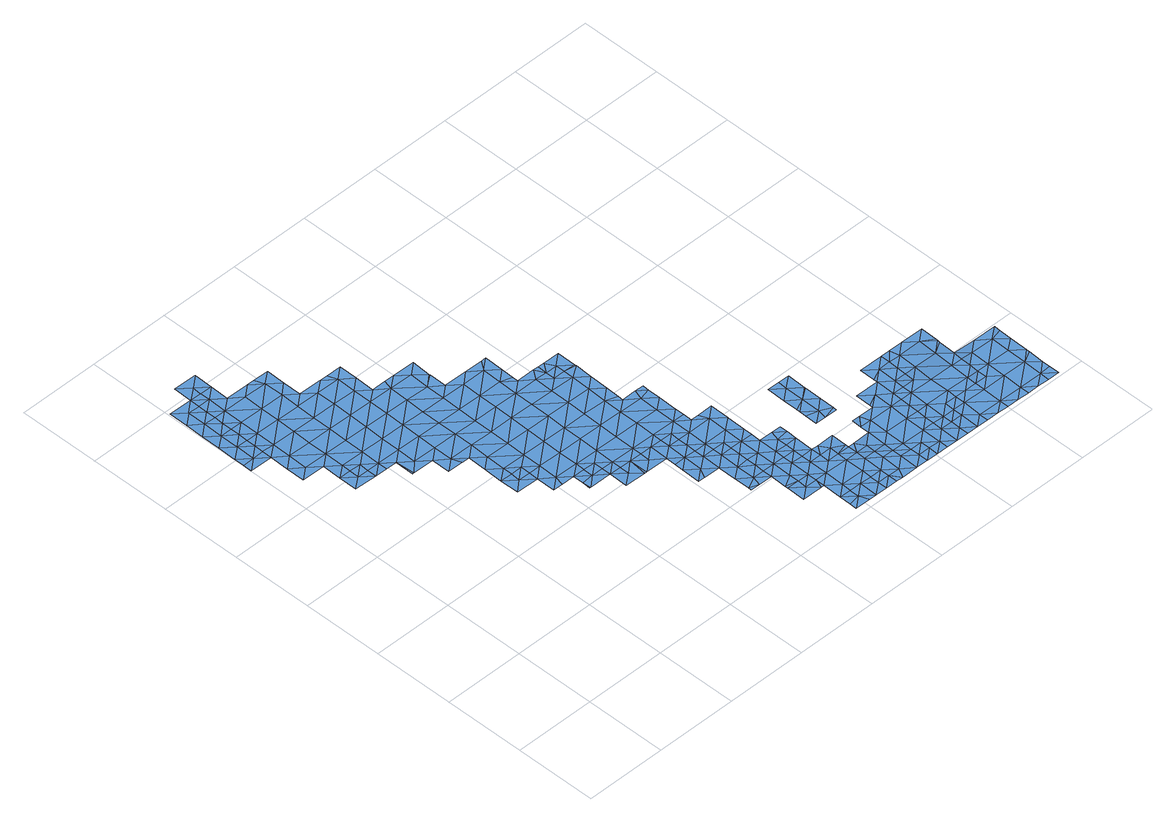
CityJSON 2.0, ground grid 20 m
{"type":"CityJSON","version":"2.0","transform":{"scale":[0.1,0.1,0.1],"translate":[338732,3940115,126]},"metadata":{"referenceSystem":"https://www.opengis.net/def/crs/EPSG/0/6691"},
"CityObjects":{
"waterbody1":{"type":"WaterBody","attributes":{"name":"2","class":"1140","function":"1","WaterBodyRiverFloodingRiskAttribute.description":"1","WaterBodyRiverFloodingRiskAttribute.rankOrg":"2","WaterBodyRiverFloodingRiskAttribute.adminType":"2","WaterBodyRiverFloodingRiskAttribute.scale":"L1"},"geometry":[{"type":"MultiSurface","lod":"1","boundaries":[[[0,1,2]],[[3,2,1]],[[4,5,0]],[[4,0,2]],[[4,6,5]],[[7,5,6]],[[8,7,6]],[[9,4,2]],[[10,3,11]],[[3,9,2]],[[12,10,11]],[[13,14,15]],[[13,8,6]],[[15,8,13]],[[10,9,3]],[[16,6,4]],[[17,18,19]],[[17,14,13]],[[19,14,17]],[[12,20,10]],[[21,13,6]],[[4,9,22]],[[23,24,25]],[[24,18,17]],[[23,18,24]],[[26,9,10]],[[16,4,22]],[[27,28,25]],[[29,17,13]],[[30,31,20]],[[26,10,20]],[[30,32,31]],[[27,25,24]],[[32,33,31]],[[21,6,16]],[[21,29,13]],[[34,28,27]],[[29,24,17]],[[35,22,9]],[[26,36,9]],[[26,20,31]],[[37,34,27]],[[33,38,31]],[[36,35,9]],[[24,39,27]],[[22,35,16]],[[38,40,41]],[[42,37,27]],[[39,42,27]],[[43,21,16]],[[44,38,41]],[[24,45,39]],[[46,31,38]],[[35,43,16]],[[24,29,45]],[[47,29,21]],[[41,48,44]],[[26,31,49]],[[46,38,44]],[[49,50,26]],[[51,47,21]],[[31,46,49]],[[52,39,45]],[[36,26,50]],[[36,53,35]],[[21,43,51]],[[29,54,45]],[[48,55,44]],[[50,53,36]],[[56,57,48]],[[44,58,46]],[[35,59,43]],[[54,52,45]],[[55,58,44]],[[57,56,60]],[[53,59,35]],[[57,55,48]],[[61,51,43]],[[29,47,54]],[[62,47,51]],[[63,64,65]],[[66,57,60]],[[49,46,67]],[[52,54,68]],[[61,62,51]],[[65,69,63]],[[66,70,57]],[[63,71,64]],[[72,55,57]],[[61,43,59]],[[46,58,67]],[[73,47,62]],[[54,47,73]],[[50,49,74]],[[66,64,71]],[[50,75,53]],[[69,76,63]],[[72,58,55]],[[74,49,67]],[[73,77,54]],[[74,75,50]],[[68,54,77]],[[78,79,80]],[[70,66,71]],[[79,81,80]],[[53,82,59]],[[72,57,70]],[[75,82,53]],[[83,76,84]],[[85,62,61]],[[58,86,67]],[[83,78,80]],[[84,78,83]],[[59,87,61]],[[71,63,88]],[[63,76,88]],[[80,81,89]],[[82,87,59]],[[86,58,72]],[[87,85,61]],[[76,83,88]],[[89,90,80]],[[70,71,91]],[[92,83,80]],[[91,71,88]],[[70,93,72]],[[94,67,86]],[[95,75,74]],[[74,67,96]],[[90,92,80]],[[97,82,75]],[[98,86,72]],[[99,88,83]],[[96,67,94]],[[87,100,85]],[[70,91,93]],[[93,98,72]],[[95,97,75]],[[90,89,101]],[[95,74,96]],[[102,82,97]],[[87,82,102]],[[101,103,90]],[[102,104,87]],[[94,86,105]],[[83,92,99]],[[106,96,94]],[[100,87,104]],[[105,86,98]],[[91,88,107]],[[95,108,97]],[[109,92,90]],[[88,99,107]],[[110,98,93]],[[111,112,103]],[[111,113,112]],[[96,114,95]],[[93,91,115]],[[94,105,106]],[[112,113,116]],[[117,108,95]],[[118,109,90]],[[90,103,118]],[[115,91,107]],[[115,110,93]],[[92,119,99]],[[114,96,106]],[[98,120,105]],[[103,112,118]],[[114,121,95]],[[116,122,112]],[[110,120,98]],[[95,121,117]],[[123,115,107]],[[112,124,118]],[[92,109,119]],[[114,106,125]],[[107,99,123]],[[106,105,126]],[[121,127,117]],[[112,122,124]],[[123,99,119]],[[114,128,121]],[[126,105,120]],[[129,114,125]],[[118,130,109]],[[125,106,126]],[[115,131,110]],[[124,122,132]],[[114,129,128]],[[133,118,124]],[[109,130,119]],[[134,115,123]],[[110,131,120]],[[121,128,127]],[[132,135,124]],[[118,133,130]],[[136,125,126]],[[137,123,119]],[[115,134,131]],[[131,138,120]],[[120,139,126]],[[140,137,119]],[[141,133,124]],[[138,139,120]],[[119,130,140]],[[124,135,142]],[[134,123,137]],[[134,143,131]],[[136,126,139]],[[142,135,144]],[[145,138,131]],[[141,124,142]],[[141,146,133]],[[143,134,137]],[[130,133,146]],[[147,145,131]],[[143,147,131]],[[144,148,142]],[[149,150,151]],[[152,138,145]],[[153,137,140]],[[154,155,156]],[[157,149,158]],[[154,159,155]],[[136,139,160]],[[139,138,161]],[[140,130,162]],[[158,149,151]],[[138,152,161]],[[159,163,155]],[[158,164,157]],[[161,165,139]],[[164,166,167]],[[155,168,156]],[[168,148,169]],[[130,146,162]],[[167,157,164]],[[170,142,148]],[[169,156,168]],[[137,171,143]],[[151,172,158]],[[160,139,165]],[[173,174,175]],[[163,176,155]],[[177,173,175]],[[141,142,170]],[[164,178,166]],[[143,179,147]],[[180,178,181]],[[140,162,153]],[[180,166,178]],[[145,147,182]],[[170,183,141]],[[170,148,168]],[[184,158,172]],[[179,185,147]],[[173,186,174]],[[185,182,147]],[[146,187,162]],[[164,158,184]],[[176,188,155]],[[146,141,183]],[[178,189,181]],[[143,171,179]],[[190,174,186]],[[184,191,164]],[[137,153,171]],[[192,181,189]],[[172,190,186]],[[177,193,173]],[[191,194,164]],[[187,195,162]],[[176,192,189]],[[195,196,162]],[[162,196,153]],[[178,164,194]],[[146,197,187]],[[189,188,176]],[[182,185,198]],[[170,168,199]],[[197,146,183]],[[200,172,186]],[[201,199,168]],[[168,155,201]],[[184,172,200]],[[178,202,189]],[[203,179,171]],[[204,186,173]],[[201,155,188]],[[205,170,199]],[[153,206,171]],[[207,173,193]],[[178,194,202]],[[208,184,200]],[[183,170,209]],[[206,153,196]],[[209,170,205]],[[210,187,197]],[[201,211,199]],[[183,212,197]],[[200,186,213]],[[189,202,214]],[[215,207,193]],[[188,189,216]],[[212,183,209]],[[203,171,217]],[[189,214,216]],[[171,206,217]],[[202,194,218]],[[219,220,200]],[[204,173,207]],[[219,200,213]],[[194,221,218]],[[188,222,201]],[[208,200,220]],[[197,223,210]],[[203,217,224]],[[225,188,216]],[[213,186,204]],[[223,197,212]],[[226,211,201]],[[227,202,218]],[[222,188,225]],[[215,228,207]],[[222,226,201]],[[221,229,218]],[[210,223,230]],[[231,213,204]],[[232,233,234]],[[229,235,218]],[[207,236,204]],[[236,207,228]],[[227,218,235]],[[237,231,204]],[[233,238,228]],[[233,232,238]],[[227,235,239]],[[204,236,237]],[[228,240,236]],[[240,228,238]],[[231,237,241]],[[232,242,238]],[[243,236,240]],[[240,238,244]],[[238,242,244]],[[245,243,240]],[[245,240,244]],[[243,245,246]],[[244,242,247]],[[242,248,247]],[[249,244,247]],[[248,250,247]],[[251,250,248]],[[250,252,247]],[[249,247,252]]]}]},
"waterbody2":{"type":"WaterBody","attributes":{"name":"2","class":"1140","function":"1","WaterBodyRiverFloodingRiskAttribute.description":"1","WaterBodyRiverFloodingRiskAttribute.rankOrg":"1","WaterBodyRiverFloodingRiskAttribute.adminType":"2","WaterBodyRiverFloodingRiskAttribute.scale":"L1"},"geometry":[{"type":"MultiSurface","lod":"1","boundaries":[[[15,253,8]],[[19,18,254]],[[18,255,254]],[[255,256,254]],[[254,256,257]],[[23,25,255]],[[28,34,258]],[[28,258,25]],[[259,253,257]],[[259,260,253]],[[261,260,259]],[[34,262,258]],[[15,14,253]],[[14,254,253]],[[261,263,260]],[[7,8,260]],[[260,5,7]],[[262,264,258]],[[255,264,256]],[[23,255,18]],[[5,260,263]],[[253,260,8]],[[257,253,254]],[[19,254,14]],[[255,25,258]],[[255,258,264]]]}]},
"waterbody3":{"type":"WaterBody","attributes":{"name":"2","class":"1140","function":"1","WaterBodyRiverFloodingRiskAttribute.description":"1","WaterBodyRiverFloodingRiskAttribute.rankOrg":"1","WaterBodyRiverFloodingRiskAttribute.adminType":"2","WaterBodyRiverFloodingRiskAttribute.scale":"L1"},"geometry":[{"type":"MultiSurface","lod":"1","boundaries":[[[20,265,30]],[[265,32,30]],[[12,11,265]],[[265,266,32]],[[11,266,265]],[[20,12,265]]]}]},
"waterbody4":{"type":"WaterBody","attributes":{"name":"2","class":"1140","function":"1","WaterBodyRiverFloodingRiskAttribute.description":"1","WaterBodyRiverFloodingRiskAttribute.rankOrg":"1","WaterBodyRiverFloodingRiskAttribute.adminType":"2","WaterBodyRiverFloodingRiskAttribute.scale":"L1"},"geometry":[{"type":"MultiSurface","lod":"1","boundaries":[[[267,268,269]],[[42,267,269]],[[37,42,269]],[[268,34,269]],[[269,34,37]]]}]},
"waterbody5":{"type":"WaterBody","attributes":{"name":"2","class":"1140","function":"1","WaterBodyRiverFloodingRiskAttribute.description":"1","WaterBodyRiverFloodingRiskAttribute.rankOrg":"1","WaterBodyRiverFloodingRiskAttribute.adminType":"2","WaterBodyRiverFloodingRiskAttribute.scale":"L1"},"geometry":[{"type":"MultiSurface","lod":"1","boundaries":[[[270,84,76]],[[78,84,270]],[[271,78,270]],[[76,69,270]],[[69,65,270]],[[270,65,271]]]}]},
"waterbody6":{"type":"WaterBody","attributes":{"name":"2","class":"1140","function":"1","WaterBodyRiverFloodingRiskAttribute.description":"1","WaterBodyRiverFloodingRiskAttribute.rankOrg":"1","WaterBodyRiverFloodingRiskAttribute.adminType":"2","WaterBodyRiverFloodingRiskAttribute.scale":"L1"},"geometry":[{"type":"MultiSurface","lod":"1","boundaries":[[[101,272,103]],[[103,272,111]],[[273,272,274]],[[89,274,272]],[[101,89,272]],[[273,113,272]],[[273,274,275]],[[111,272,113]]]}]},
"waterbody7":{"type":"WaterBody","attributes":{"name":"2","class":"1140","function":"1","WaterBodyRiverFloodingRiskAttribute.description":"1","WaterBodyRiverFloodingRiskAttribute.rankOrg":"1","WaterBodyRiverFloodingRiskAttribute.adminType":"2","WaterBodyRiverFloodingRiskAttribute.scale":"L1"},"geometry":[{"type":"MultiSurface","lod":"1","boundaries":[[[132,122,276]],[[277,276,122]],[[277,278,276]],[[279,280,278]],[[281,280,279]],[[282,280,281]],[[282,159,280]],[[282,283,159]],[[282,284,283]],[[284,282,285]],[[282,281,285]],[[286,287,288]],[[287,122,288]],[[116,288,122]],[[113,288,116]],[[289,290,291]],[[290,292,293]],[[280,156,294]],[[180,181,295]],[[166,291,167]],[[113,286,288]],[[291,157,167]],[[291,293,157]],[[291,290,293]],[[283,296,159]],[[159,154,280]],[[278,280,294]],[[278,135,276]],[[132,276,135]],[[144,135,294]],[[135,278,294]],[[148,144,294]],[[169,148,294]],[[156,169,294]],[[163,159,296]],[[163,296,176]],[[192,176,296]],[[166,180,295]],[[166,295,291]],[[295,289,291]],[[289,295,283]],[[283,295,296]],[[295,181,296]],[[277,122,287]],[[181,192,296]],[[154,156,280]]]}]},
"waterbody8":{"type":"WaterBody","attributes":{"name":"2","class":"1140","function":"1","WaterBodyRiverFloodingRiskAttribute.description":"1","WaterBodyRiverFloodingRiskAttribute.rankOrg":"1","WaterBodyRiverFloodingRiskAttribute.adminType":"2","WaterBodyRiverFloodingRiskAttribute.scale":"L1"},"geometry":[{"type":"MultiSurface","lod":"1","boundaries":[[[151,150,297]],[[150,298,297]],[[172,297,190]],[[190,297,299]],[[298,299,297]],[[172,151,297]],[[190,299,174]]]}]},
"waterbody9":{"type":"WaterBody","attributes":{"name":"2","class":"1140","function":"1","WaterBodyRiverFloodingRiskAttribute.description":"1","WaterBodyRiverFloodingRiskAttribute.rankOrg":"1","WaterBodyRiverFloodingRiskAttribute.adminType":"2","WaterBodyRiverFloodingRiskAttribute.scale":"L1"},"geometry":[{"type":"MultiSurface","lod":"1","boundaries":[[[300,175,301]],[[193,177,300]],[[300,301,302]],[[177,175,300]],[[233,303,234]],[[304,303,233]],[[228,304,233]],[[228,215,304]],[[215,193,304]],[[304,305,303]],[[306,300,302]],[[305,300,306]],[[193,300,305]],[[304,193,305]]]}]},
"waterbody10":{"type":"WaterBody","attributes":{"name":"2","class":"1140","function":"1","WaterBodyRiverFloodingRiskAttribute.description":"1","WaterBodyRiverFloodingRiskAttribute.rankOrg":"1","WaterBodyRiverFloodingRiskAttribute.adminType":"2","WaterBodyRiverFloodingRiskAttribute.scale":"L1"},"geometry":[{"type":"MultiSurface","lod":"1","boundaries":[[[203,307,179]],[[308,307,224]],[[185,309,198]],[[185,307,309]],[[203,224,307]],[[185,179,307]],[[309,307,308]]]}]},
"waterbody11":{"type":"WaterBody","attributes":{"name":"2","class":"1140","function":"1","WaterBodyRiverFloodingRiskAttribute.description":"1","WaterBodyRiverFloodingRiskAttribute.rankOrg":"1","WaterBodyRiverFloodingRiskAttribute.adminType":"2","WaterBodyRiverFloodingRiskAttribute.scale":"L1"},"geometry":[{"type":"MultiSurface","lod":"1","boundaries":[[[191,310,194]],[[221,194,310]],[[191,184,310]],[[310,184,208]],[[208,220,310]],[[220,229,310]],[[221,310,229]]]}]},
"waterbody12":{"type":"WaterBody","attributes":{"name":"2","class":"1140","function":"1","WaterBodyRiverFloodingRiskAttribute.description":"1","WaterBodyRiverFloodingRiskAttribute.rankOrg":"1","WaterBodyRiverFloodingRiskAttribute.adminType":"2","WaterBodyRiverFloodingRiskAttribute.scale":"L1"},"geometry":[{"type":"MultiSurface","lod":"1","boundaries":[[[311,231,241]],[[219,312,220]],[[219,313,312]],[[312,313,314]],[[314,313,311]],[[219,213,313]],[[313,213,231]],[[231,311,313]]]}]},
"waterbody13":{"type":"WaterBody","attributes":{"name":"2","class":"1140","function":"1","WaterBodyRiverFloodingRiskAttribute.description":"1","WaterBodyRiverFloodingRiskAttribute.rankOrg":"1","WaterBodyRiverFloodingRiskAttribute.adminType":"2","WaterBodyRiverFloodingRiskAttribute.scale":"L1"},"geometry":[{"type":"MultiSurface","lod":"1","boundaries":[[[315,316,317]],[[318,317,316]],[[318,319,317]],[[320,315,321]],[[322,321,323]],[[321,315,323]],[[320,324,315]],[[319,325,317]],[[325,326,317]],[[316,315,324]],[[320,321,327]],[[321,328,327]],[[323,315,329]],[[321,322,328]],[[326,330,317]],[[329,315,330]],[[317,330,315]],[[325,331,326]]]}]},
"waterbody14":{"type":"WaterBody","attributes":{"name":"2","class":"1140","function":"1","WaterBodyRiverFloodingRiskAttribute.description":"1","WaterBodyRiverFloodingRiskAttribute.rankOrg":"1","WaterBodyRiverFloodingRiskAttribute.adminType":"2","WaterBodyRiverFloodingRiskAttribute.scale":"L1"},"geometry":[{"type":"MultiSurface","lod":"1","boundaries":[[[332,333,246]],[[334,332,335]],[[336,332,334]],[[336,337,338]],[[339,334,340]],[[341,339,340]],[[342,339,341]],[[343,342,341]],[[343,341,344]],[[345,344,341]],[[344,345,346]],[[346,347,344]],[[348,347,346]],[[349,347,348]],[[349,350,347]],[[351,347,350]],[[351,352,347]],[[344,347,352]],[[337,334,339]],[[334,337,336]],[[335,332,246]],[[353,333,332]],[[354,355,356]],[[355,357,356]],[[355,358,357]],[[355,335,358]],[[335,355,340]],[[355,359,340]],[[360,340,359]],[[360,345,340]],[[361,362,346]],[[362,363,346]],[[250,251,364]],[[251,365,364]],[[365,366,364]],[[367,366,368]],[[369,370,367]],[[371,372,373]],[[373,372,374]],[[372,375,374]],[[376,374,375]],[[376,377,374]],[[377,376,378]],[[379,378,376]],[[380,381,382]],[[380,383,381]],[[384,385,386]],[[383,385,384]],[[236,243,237]],[[246,245,358]],[[386,387,384]],[[388,389,390]],[[391,389,388]],[[391,392,389]],[[393,392,391]],[[392,394,389]],[[395,394,392]],[[396,394,395]],[[396,397,394]],[[398,399,400]],[[400,399,374]],[[397,398,400]],[[397,400,401]],[[377,401,400]],[[377,381,401]],[[402,401,381]],[[401,402,394]],[[403,394,402]],[[402,404,403]],[[402,405,404]],[[402,406,405]],[[384,406,402]],[[403,404,407]],[[402,381,384]],[[394,397,401]],[[389,394,403]],[[390,389,407]],[[384,387,406]],[[383,384,381]],[[382,381,377]],[[408,382,377]],[[376,409,379]],[[377,378,408]],[[374,377,400]],[[403,407,389]],[[376,375,409]],[[375,367,409]],[[399,373,374]],[[410,357,370]],[[370,357,364]],[[357,252,364]],[[363,348,346]],[[361,346,345]],[[340,345,341]],[[340,334,335]],[[335,246,358]],[[357,358,252]],[[410,356,357]],[[354,359,355]],[[411,395,392]],[[411,392,393]],[[375,369,367]],[[370,364,366]],[[368,409,367]],[[252,250,364]],[[249,252,358]],[[245,249,358]],[[245,244,249]],[[367,370,366]],[[237,353,241]],[[353,237,333]],[[237,243,333]],[[243,246,333]]]}]},
"waterbody15":{"type":"WaterBody","attributes":{"name":"2","class":"1140","function":"1","WaterBodyRiverFloodingRiskAttribute.description":"1","WaterBodyRiverFloodingRiskAttribute.rankOrg":"2","WaterBodyRiverFloodingRiskAttribute.adminType":"2","WaterBodyRiverFloodingRiskAttribute.scale":"L1"},"geometry":[{"type":"MultiSurface","lod":"1","boundaries":[[[412,345,360]],[[413,414,415]],[[413,416,417]],[[371,418,419]],[[418,371,373]],[[372,371,420]],[[369,372,420]],[[372,369,375]],[[421,413,393]],[[413,421,422]],[[422,423,414]],[[415,414,424]],[[413,422,414]],[[413,417,393]],[[411,393,417]],[[417,395,411]],[[425,395,417]],[[426,425,417]],[[396,395,425]],[[398,396,425]],[[398,425,399]],[[425,418,399]],[[396,398,397]],[[420,370,369]],[[373,399,418]],[[420,371,419]],[[419,356,420]],[[426,418,425]],[[416,426,417]],[[416,348,363]],[[412,362,361]],[[360,359,412]],[[354,419,359]],[[354,356,419]],[[356,410,420]],[[410,370,420]],[[427,414,423]],[[414,427,424]],[[363,362,416]],[[361,345,412]],[[416,362,426]],[[362,412,426]],[[412,418,426]],[[412,419,418]],[[412,359,419]],[[428,350,349]],[[349,415,428]],[[428,415,424]],[[415,349,348]],[[415,348,416]],[[413,415,416]]]}]}
},
"vertices":[
[56,909,8],[55,863,8],[84,886,8],[112,862,8],[85,932,8],[57,955,8],[86,978,8],[57,979,8],[58,1002,8],[141,885,8],[140,838,8],[111,816,8],[139,815,8],[86,1024,8],[59,1048,8],[58,1025,8],[142,977,8],[87,1070,8],[59,1094,8],[59,1071,8],[168,815,7],[143,1023,8],[141,931,8],[60,1117,8],[88,1117,8],[60,1140,8],[196,837,8],[89,1163,8],[61,1163,8],[144,1069,8],[167,792,7],[196,791,7],[167,769,7],[196,768,7],[61,1187,8],[198,930,8],[197,884,8],[89,1186,8],[223,767,7],[117,1139,8],[223,721,7],[226,721,7],[118,1185,8],[199,976,8],[251,744,7],[145,1116,8],[252,790,7],[201,1068,8],[279,720,7],[253,836,7],[254,883,8],[200,1022,8],[173,1138,8],[255,929,8],[201,1115,8],[308,743,7],[278,674,8],[307,697,8],[309,789,7],[256,975,8],[315,673,8],[256,1021,8],[228,1045,8],[362,603,7],[334,627,7],[333,581,7],[335,673,7],[310,835,8],[191,1138,8],[362,580,7],[364,696,8],[363,649,7],[365,742,7],[229,1091,8],[310,881,8],[311,928,8],[390,580,7],[230,1137,8],[389,533,7],[388,487,7],[417,510,7],[412,487,7],[312,974,8],[418,556,7],[390,556,7],[285,1044,8],[365,788,7],[313,1020,8],[419,602,7],[445,486,7],[474,509,7],[420,648,7],[474,555,7],[420,695,8],[366,834,7],[368,927,8],[367,880,8],[340,950,8],[421,741,7],[475,601,7],[305,1043,8],[473,486,7],[341,997,8],[502,485,7],[342,1043,8],[422,787,7],[423,833,7],[476,647,7],[374,950,8],[531,554,7],[478,740,7],[501,462,7],[529,461,7],[501,439,7],[424,879,7],[477,694,8],[529,438,7],[397,949,8],[530,508,7],[532,600,7],[479,786,7],[425,926,8],[557,438,7],[533,646,8],[586,460,7],[452,856,7],[480,832,7],[453,948,8],[452,902,7],[452,899,7],[588,553,7],[534,739,8],[586,437,7],[587,507,7],[534,693,8],[614,437,7],[508,855,8],[589,645,8],[535,785,8],[536,831,8],[589,599,7],[644,506,7],[643,459,7],[590,692,8],[642,436,7],[563,761,8],[644,552,7],[591,738,9],[671,436,7],[722,164,8],[722,157,8],[751,157,8],[563,775,8],[646,644,8],[669,366,7],[698,366,7],[670,390,7],[723,204,8],[751,180,8],[669,343,7],[552,854,8],[564,808,8],[645,598,7],[697,343,7],[752,226,8],[565,854,8],[724,250,8],[723,227,8],[699,412,7],[670,413,7],[699,458,7],[647,690,9],[779,156,8],[806,87,8],[778,110,8],[777,64,8],[726,342,8],[805,63,8],[753,272,8],[619,714,9],[724,273,8],[725,296,8],[607,761,9],[700,505,7],[780,203,8],[619,737,9],[807,133,8],[673,574,7],[754,365,8],[753,319,8],[778,133,8],[780,226,8],[725,319,8],[834,63,8],[781,249,8],[673,587,7],[674,621,8],[701,551,7],[620,760,9],[727,435,7],[808,179,8],[755,411,8],[781,295,8],[647,714,9],[863,132,8],[728,457,7],[675,667,8],[863,86,8],[808,202,8],[728,481,7],[708,574,7],[747,434,7],[729,527,7],[835,155,8],[782,318,8],[862,62,8],[782,341,8],[676,709,9],[809,271,8],[836,178,8],[836,202,8],[809,248,8],[783,387,8],[729,558,7],[676,713,9],[783,386,8],[784,434,8],[814,294,8],[890,62,8],[837,248,8],[730,573,7],[864,155,8],[906,15,8],[890,39,8],[890,16,8],[838,274,8],[891,108,8],[892,131,9],[918,38,8],[838,294,8],[919,85,9],[892,154,9],[946,15,9],[920,108,9],[947,61,9],[947,84,9],[948,107,10],[975,37,9],[975,14,9],[975,60,9],[1003,37,9],[1003,14,9],[1004,60,9],
[30,1025,8],[31,1071,8],[32,1118,8],[3,1095,8],[2,1049,8],[32,1164,8],[1,1003,8],[29,979,8],[1,978,8],[4,1188,8],[0,956,8],[4,1141,8],
[139,792,8],[110,770,8],
[119,1232,8],[62,1233,8],[90,1209,8],
[361,557,7],[333,534,7],
[473,462,7],[446,440,7],[444,459,7],[444,440,7],
[585,414,7],[557,392,7],[613,391,7],[613,366,7],[641,367,7],[612,344,7],[640,321,7],[668,297,7],[628,298,7],[611,298,7],[500,393,7],[551,392,7],[529,415,7],[667,251,7],[667,213,8],[695,227,8],[666,205,8],[690,204,8],[642,413,7],[696,273,7],[697,320,7],
[750,134,8],[721,111,8],[770,110,8],
[805,40,8],[777,36,8],[776,18,8],[862,16,8],[862,39,8],[833,17,8],[814,17,8],
[648,737,9],[676,759,9],[635,760,9],
[808,225,8],
[892,162,9],[852,201,8],[864,178,9],[893,201,9],
[923,316,11],[895,293,11],[923,269,11],[894,277,11],[894,247,11],[895,339,11],[924,362,11],[953,384,11],[952,338,11],[895,304,11],[919,246,11],[951,256,11],[896,385,11],[926,385,11],[952,336,11],[951,292,11],[950,246,11],
[949,153,11],[920,131,10],[977,176,11],[977,130,10],[949,176,11],[968,199,12],[950,200,11],[1006,199,12],[1034,175,11],[1035,221,12],[1006,206,12],[1007,245,12],[1064,244,13],[1063,198,12],[1092,220,13],[1092,266,14],[1120,243,14],[1121,266,15],[1121,289,15],[1064,290,14],[1064,253,14],[906,154,9],[1062,128,10],[1033,129,10],[1061,105,10],[1032,82,10],[976,83,9],[1062,151,11],[1062,174,12],[1091,197,12],[1119,196,13],[1120,220,14],[1032,36,9],[1031,13,9],[1059,13,9],[1088,35,9],[1088,12,9],[1089,58,10],[1060,59,9],[1118,104,10],[1117,81,10],[1146,104,10],[1146,80,10],[1117,58,10],[1145,34,9],[1201,33,9],[1173,11,9],[1144,11,9],[1258,9,9],[1258,32,9],[1229,10,9],[1286,9,9],[1315,31,9],[1314,8,9],[1343,8,9],[1343,33,9],[1346,192,11],[1317,170,11],[1346,177,10],[1289,193,11],[1261,171,11],[1233,194,13],[1260,125,10],[1232,148,11],[1231,125,10],[1231,102,10],[1203,103,10],[1174,103,10],[1202,79,10],[1259,78,10],[1316,77,10],[1316,124,10],[1344,100,10],[1344,92,10],[1343,54,9],[1345,146,10],[1201,10,9],[1116,12,9],[1061,82,10],[1232,171,12],
[1091,174,12],[1205,218,14],[1206,264,16],[1149,265,15],[1148,219,15],[1204,172,12],[1147,127,11],[1090,128,11],[1089,81,10],[1233,235,15],[1234,241,15],[1234,247,15],[1178,288,16],[1203,126,11],[1147,173,12],[1234,287,16],[1144,289,15]
]}
